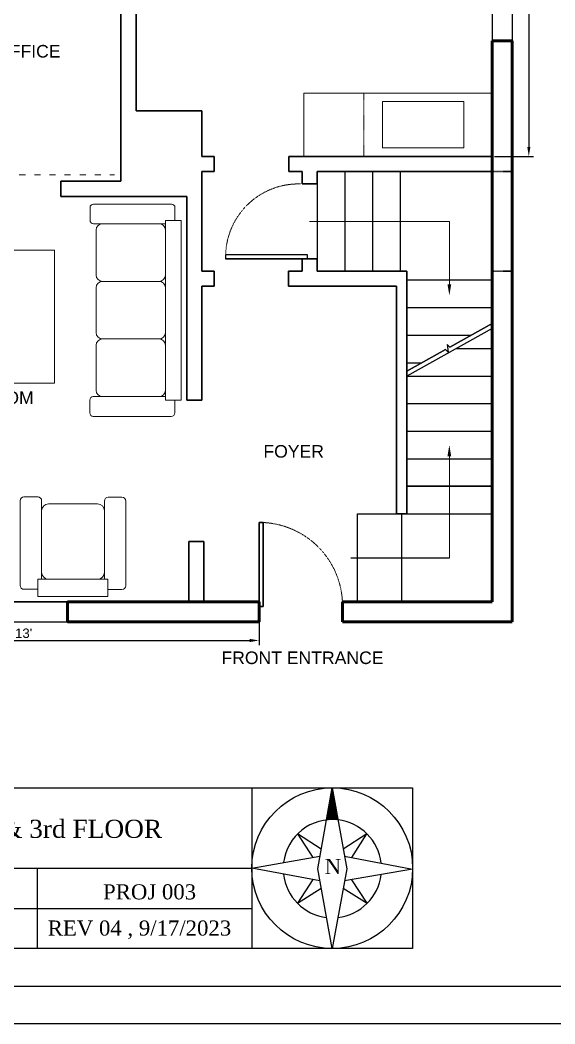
# Model space of a CAD drawing. Header units: millimetres. Extents: x 148 to 2418, y -847 to 707.
# Drawn here: x 364.2 to 576.8, y -847.5 to -448.2 of the extents above; entities that cross this region are included whole.
import ezdxf

# ---------------------------------------------------------------- set-up
doc = ezdxf.new("R2010")
doc.units = ezdxf.units.MM
doc.linetypes.add('ACAD_ISO03W100', pattern=[30, 12, -18])
for name, color, linetype in [('A-DECK-LITE', 250, 'Continuous'), ('A-DETL-FINE', 250, 'Continuous'), ('A-DETL-LITE', 250, 'Continuous'), ('A-DIMS-CRIT', 250, 'Continuous'), ('A-ROOM-NAME', 250, 'Continuous'), ('A-WALL-EXTR-HEVY', 250, 'Continuous'), ('A-WALL-INTR-MEDM', 250, 'Continuous'), ('Title Blocks', 250, 'Continuous')]:
    doc.layers.add(name, color=color, linetype=linetype)
doc.styles.get("Standard").update_dxf_attribs({"font": 'Arial.ttf'})
doc.dimstyles.new('ISO-25', dxfattribs={"dimtxt": 2.5, "dimasz": 2.5, "dimexe": 1.25, "dimexo": 0.625, "dimtad": 1, "dimtxsty": 'Standard', "dimcen": 2.5, "dimadec": 0, "dimazin": 0, "dimtfac": 1, "dimtmove": 0, "dimatfit": 3, "dimfxl": 1, "dimarcsym": 0})

# ---------------------------------------------------------------- blocks, each defined once
blk = doc.blocks.new('*D22')
at = {"layer": 'A-DIMS-CRIT', "color": 0, "lineweight": -2, "transparency": 16777216}
for p, q in [((272.02, -680.52), (272.02, -696.82)), ((459.24, -680.52), (459.24, -696.82)), ((275.77, -694.95), (455.49, -694.95))]:
    blk.add_line(p, q, dxfattribs=at)
at = {"layer": 'A-DIMS-CRIT', "color": 0, "transparency": 16777216}
for points in [[(275.77, -694.32), (275.77, -695.57), (272.02, -694.95)], [(455.49, -694.32), (455.49, -695.57), (459.24, -694.95)]]:
    blk.add_solid(points, dxfattribs=at)
at = {"layer": 'Defpoints', "color": 0, "transparency": 16777216}
for p in [(272.02, -679.58), (459.24, -679.58), (459.24, -694.95)]:
    blk.add_point(p, dxfattribs=at)
at = {"layer": 'A-DIMS-CRIT', "color": 0, "transparency": 16777216, "insert": (365.63, -692.09), "char_height": 3.75, "attachment_point": 5}
blk.add_mtext("13'", dxfattribs=at)
blk = doc.blocks.new('*D29')
at = {"layer": 'A-DIMS-CRIT', "color": 0, "lineweight": -2, "transparency": 16777216}
for p, q in [((552.76, -337.07), (568.33, -337.07)), ((566.45, -340.82), (566.45, -498.64)), ((552.76, -502.39), (568.33, -502.39))]:
    blk.add_line(p, q, dxfattribs=at)
at = {"layer": 'A-DIMS-CRIT', "color": 0, "transparency": 16777216}
for points in [[(565.83, -340.82), (567.08, -340.82), (566.45, -337.07)], [(565.83, -498.64), (567.08, -498.64), (566.45, -502.39)]]:
    blk.add_solid(points, dxfattribs=at)
at = {"layer": 'Defpoints', "color": 0, "transparency": 16777216}
for p in [(551.82, -337.07), (551.82, -502.39), (566.45, -502.39)]:
    blk.add_point(p, dxfattribs=at)
at = {"layer": 'A-DIMS-CRIT', "color": 0, "transparency": 16777216, "insert": (563.6, -419.73), "char_height": 3.75, "attachment_point": 5, "rotation": 90}
blk.add_mtext("13'", dxfattribs=at)

msp = doc.modelspace()

# ---------------------------------------------------------------- hatches: boundary and pattern name
at = {"layer": 'Title Blocks'}
h = msp.add_hatch(dxfattribs=at)
h.set_pattern_fill('ANSI31', color=256, scale=0.1)
h.set_pattern_definition([(45, (3.85317, -884.9334), (-0.2245064, 0.2245064), [])])
h.paths.add_polyline_path([(488.319, -753.569), (486.023, -766.316, -0.0589847), (490.615, -766.311)])

# ---------------------------------------------------------------- linework, layer by layer
at = {"layer": 'A-DECK-LITE', "lineweight": 9}
msp.add_line((479.222, -528.226), (534.859, -528.226), dxfattribs=at)
at = {"layer": 'A-DECK-LITE'}
msp.add_line((383.302, -679.584), (322.742, -679.584), dxfattribs=at)
at = {"layer": 'A-DECK-LITE', "lineweight": 5}
for p, q in [((383.022, -687.584), (459.245, -687.584)), ((383.022, -687.584), (459.245, -687.584)), ((492.394, -687.584), (529.923, -687.584)), ((492.394, -687.584), (529.923, -687.584)), ((529.923, -687.584), (526.423, -687.584))]:
    msp.add_line(p, q, dxfattribs=at)
at = {"layer": 'A-DETL-FINE', "lineweight": 9}
for p, q in [((551.823, -477.516), (551.823, -456.391)), ((476.949, -477.297), (551.823, -477.297)), ((476.949, -502.391), (476.949, -477.297)), ((508.322, -480.532), (540.682, -480.532)), ((508.322, -498.987), (508.322, -480.532)), ((540.682, -480.532), (540.682, -498.987)), ((540.682, -498.987), (508.322, -498.987)), ((392.009, -527.819), (392.01, -522.78)), ((393.412, -521.378), (424.377, -521.378)), ((425.779, -522.78), (425.779, -527.895)), ((422.002, -529.15), (393.412, -529.167)), ((396.972, -529.165), (419.481, -529.165)), ((428.286, -527.905), (422.007, -527.905)), ((422.007, -599.309), (422.007, -527.905)), ((428.286, -599.309), (428.286, -527.905)), ((394.448, -549.568), (394.448, -531.689)), ((422.005, -531.689), (422.005, -549.568)), ((347.048, -539.63), (377.921, -539.63)), ((377.921, -539.63), (377.921, -592.556)), ((394.448, -572.495), (394.448, -554.616)), ((396.972, -552.092), (419.481, -552.092)), ((419.481, -552.092), (396.972, -552.092)), ((422.005, -554.616), (422.005, -572.495)), ((394.448, -595.422), (394.448, -577.543)), ((419.481, -575.019), (396.972, -575.019)), ((396.972, -575.019), (419.481, -575.019)), ((422.005, -577.543), (422.005, -595.422)), ((377.921, -592.556), (347.048, -592.556)), ((422.007, -597.946), (393.324, -597.946)), ((419.481, -597.946), (396.972, -597.946)), ((391.922, -599.275), (391.922, -604.424)), ((422.007, -599.309), (428.286, -599.309)), ((425.691, -604.424), (425.691, -599.309)), ((393.324, -605.826), (424.289, -605.826)), ((371.337, -637.856), (365.736, -637.856)), ((399.186, -637.951), (404.666, -637.952)), ((364.211, -639.382), (364.211, -673.064)), ((372.782, -670.582), (372.782, -639.382)), ((375.527, -640.604), (394.976, -640.604)), ((397.738, -670.577), (397.719, -639.477)), ((406.191, -639.477), (406.191, -673.16)), ((372.782, -667.835), (372.782, -643.35)), ((397.721, -643.35), (397.721, -667.835)), ((371.299, -670.582), (399.092, -670.582)), ((371.299, -670.582), (371.299, -677.412)), ((394.976, -670.58), (375.527, -670.58)), ((399.092, -677.412), (399.092, -670.582)), ((365.736, -674.589), (371.299, -674.589)), ((404.666, -674.685), (399.103, -674.685)), ((371.299, -677.412), (399.092, -677.412))]:
    msp.add_line(p, q, dxfattribs=at)
at = {"layer": 'A-DETL-FINE', "linetype": 'ACAD_ISO03W100', "lineweight": 9, "ltscale": 0.002}
msp.add_line((500.845, -502.391), (500.845, -477.297), dxfattribs=at)
at = {"layer": 'A-DETL-FINE', "linetype": 'ACAD_ISO03W100', "lineweight": 9, "ltscale": 0.2, "transparency": 33554687}
msp.add_line((309.9, -509.759), (401.755, -509.759), dxfattribs=at)
at = {"layer": 'A-DETL-FINE', "lineweight": 9}
for points in [[(534.859, -553.214), (534.859, -528.226)], [(534.859, -621.668), (534.859, -662.064)]]:
    msp.add_lwpolyline(points, dxfattribs=at)
at = {"layer": 'A-DETL-FINE', "linetype": 'ACAD_ISO03W100', "lineweight": 9, "ltscale": 0.002}
for centre, radius, start, end in [((474.883, -542.288), 28.959, 88.36425, 181.62715), ((459.245, -681.13), 33.149, 359.99973, 90)]:
    msp.add_arc(centre, radius, start, end, dxfattribs=at)
at = {"layer": 'A-DETL-FINE', "lineweight": 9}
for centre, radius, start, end in [((393.412, -522.78), 1.402, 90, 180), ((424.377, -522.78), 1.402, 0, 90), ((393.412, -527.765), 1.402, 180, 270), ((396.972, -531.689), 2.524, 90, 180), ((419.481, -531.689), 2.524, 0, 90), ((396.972, -549.568), 2.524, 180, 270), ((419.481, -549.568), 2.524, 270, 0), ((396.972, -554.616), 2.524, 90, 180), ((419.481, -554.616), 2.524, 0, 90), ((396.972, -572.495), 2.524, 180, 270), ((419.481, -572.495), 2.524, 270, 0), ((396.972, -577.543), 2.524, 90, 180), ((419.481, -577.543), 2.524, 0, 90), ((393.324, -599.348), 1.402, 90, 180), ((396.972, -595.422), 2.524, 180, 270), ((419.481, -595.422), 2.524, 270, 0), ((393.324, -604.424), 1.402, 180, 270), ((424.289, -604.424), 1.402, 270, 0), ((365.736, -639.382), 1.525, 90, 180), ((371.257, -639.382), 1.525, 0, 90), ((399.244, -639.477), 1.525, 90, 180), ((404.666, -639.477), 1.525, 0, 90), ((375.527, -643.35), 2.745, 90, 180), ((394.976, -643.35), 2.745, 0, 90), ((375.527, -667.835), 2.745, 180, 270), ((394.976, -667.835), 2.745, 270, 0), ((365.736, -673.064), 1.525, 180, 270), ((404.666, -673.16), 1.525, 270, 0)]:
    msp.add_arc(centre, radius, start, end, dxfattribs=at)
for points in [[(535.609, -553.214), (534.859, -557.714), (534.109, -553.214)], [(534.109, -621.668), (534.859, -617.168), (535.609, -621.668)]]:
    msp.add_solid(points, dxfattribs=at)
at = {"layer": 'A-DETL-LITE', "lineweight": 25}
for p, q in [((551.823, -376.391), (551.823, -456.516)), ((559.824, -376.391), (559.823, -456.516)), ((482.342, -508.364), (482.342, -548.088)), ((493.342, -508.364), (493.342, -548.088)), ((504.342, -508.364), (504.342, -548.088)), ((515.342, -508.364), (515.342, -548.088)), ((478.407, -541.491), (445.935, -541.491)), ((445.935, -541.491), (445.935, -543.11)), ((478.407, -543.11), (478.407, -541.491)), ((478.696, -543.11), (445.935, -543.11)), ((445.935, -543.11), (445.935, -543.11)), ((445.935, -543.11), (478.696, -543.11)), ((478.696, -543.11), (445.935, -543.11)), ((445.935, -543.11), (445.935, -543.11)), ((445.935, -543.11), (478.696, -543.11)), ((445.935, -543.11), (478.407, -543.11)), ((478.696, -543.11), (478.696, -543.11)), ((478.696, -543.11), (478.696, -543.11)), ((517.895, -551.547), (551.823, -551.547)), ((517.895, -562.547), (551.823, -562.547)), ((551.823, -570.896), (517.895, -589.793)), ((535.077, -578.232), (551.823, -568.905)), ((517.895, -573.547), (543.488, -573.547)), ((537.555, -578.843), (551.823, -578.843)), ((517.895, -587.802), (533.274, -579.236)), ((517.895, -584.547), (523.739, -584.547)), ((517.895, -589.793), (551.823, -589.793)), ((517.895, -600.743), (551.823, -600.743)), ((517.895, -611.693), (551.823, -611.693)), ((517.895, -622.643), (551.823, -622.643)), ((517.895, -633.594), (551.823, -633.594)), ((551.823, -633.594), (517.895, -633.594)), ((498.387, -679.584), (498.387, -644.544)), ((498.387, -644.544), (515.895, -644.544)), ((515.895, -644.544), (515.895, -679.584)), ((517.895, -644.544), (551.823, -644.544)), ((323.022, -679.584), (383.022, -679.584)), ((323.022, -687.584), (383.022, -687.584))]:
    msp.add_line(p, q, dxfattribs=at)
at = {"layer": 'A-DETL-LITE', "linetype": 'Continuous', "ltscale": 10}
for p, q in [((551.823, -568.905), (535.077, -578.232)), ((535.077, -578.232), (533.937, -577.244)), ((533.937, -577.244), (534.415, -580.224)), ((533.274, -579.236), (517.895, -587.802)), ((534.415, -580.224), (533.274, -579.236))]:
    msp.add_line(p, q, dxfattribs=at)
at = {"layer": 'A-DETL-LITE'}
msp.add_line((495.63, -662.064), (534.859, -662.064), dxfattribs=at)
at = {"layer": 'A-WALL-EXTR-HEVY', "lineweight": 60}
for p, q in [((551.823, -679.584), (551.823, -456.391)), ((551.823, -456.391), (559.823, -456.391)), ((551.823, -477.391), (551.823, -456.391)), ((551.823, -679.584), (551.823, -456.391)), ((551.823, -456.391), (559.823, -456.391)), ((551.823, -477.391), (551.823, -456.391)), ((559.823, -456.391), (559.823, -687.584)), ((551.823, -645.166), (551.823, -651.761)), ((551.823, -645.166), (551.823, -651.761)), ((551.823, -678.962), (551.823, -671.371)), ((551.823, -678.962), (551.823, -671.371)), ((459.245, -679.584), (383.022, -679.584)), ((383.022, -679.584), (383.022, -687.584)), ((459.245, -679.584), (383.022, -679.584)), ((383.022, -679.584), (383.022, -687.584)), ((459.245, -679.584), (459.245, -687.584)), ((492.394, -679.584), (551.823, -679.584)), ((492.394, -679.584), (551.823, -679.584)), ((492.394, -679.584), (492.394, -687.584)), ((492.394, -681.13), (492.394, -687.584)), ((513, -679.584), (551.824, -679.584)), ((513, -679.584), (551.824, -679.584)), ((383.022, -687.584), (459.245, -687.584)), ((383.022, -687.584), (459.245, -687.584)), ((557.796, -687.584), (492.394, -687.584)), ((559.823, -687.584), (492.394, -687.584))]:
    msp.add_line(p, q, dxfattribs=at)
at = {"layer": 'A-WALL-INTR-MEDM', "lineweight": 35}
for p, q in [((404.32, -443.766), (404.32, -512.309)), ((410.293, -484.266), (410.293, -443.766)), ((410.293, -483.644), (410.293, -479.497)), ((436.418, -484.266), (410.293, -484.266)), ((436.418, -502.391), (436.418, -484.266)), ((441.395, -502.391), (436.418, -502.391)), ((441.395, -508.364), (441.395, -502.391)), ((471.074, -508.364), (471.074, -502.391)), ((471.074, -502.391), (476.949, -502.391)), ((551.824, -502.391), (471.074, -502.391)), ((441.395, -507.741), (441.395, -504.133)), ((436.418, -548.088), (436.418, -508.364)), ((436.418, -508.364), (441.395, -508.364)), ((440.773, -508.364), (440.151, -508.364)), ((476.369, -508.364), (471.074, -508.364)), ((476.369, -508.364), (476.369, -513.341)), ((551.823, -508.364), (482.342, -508.364)), ((482.342, -513.341), (482.342, -508.364)), ((380.445, -518.309), (380.445, -512.309)), ((404.32, -512.309), (380.445, -512.309)), ((476.369, -513.341), (482.342, -513.341)), ((430.445, -518.309), (380.445, -518.309)), ((430.445, -518.309), (430.445, -599.309)), ((476.369, -548.088), (476.369, -543.11)), ((476.369, -543.11), (482.342, -543.11)), ((482.342, -543.11), (482.342, -548.088)), ((436.418, -548.088), (441.395, -548.088)), ((440.773, -548.088), (440.151, -548.088)), ((441.395, -548.088), (441.395, -554.061)), ((441.395, -550.452), (441.395, -549.83)), ((476.369, -548.088), (470.895, -548.088)), ((470.895, -548.088), (470.895, -554.061)), ((482.342, -548.088), (513.895, -548.088)), ((513.895, -548.083), (517.895, -548.083)), ((517.895, -644.544), (517.895, -548.083)), ((441.395, -554.061), (436.418, -554.061)), ((436.418, -554.061), (436.418, -599.309)), ((436.418, -599.309), (436.418, -554.061)), ((440.773, -554.061), (440.151, -554.061)), ((513.895, -554.061), (470.895, -554.061)), ((512.895, -554.061), (513.895, -554.061)), ((513.895, -587.802), (513.895, -554.061)), ((513.895, -644.544), (513.895, -587.802)), ((436.418, -599.309), (430.445, -599.309)), ((513.895, -644.544), (517.895, -644.544)), ((431.272, -679.584), (431.272, -655.584)), ((431.272, -655.584), (437.245, -655.584)), ((437.245, -679.584), (437.245, -655.584)), ((513.895, -679.584), (513.895, -679.584))]:
    msp.add_line(p, q, dxfattribs=at)
at = {"layer": 'A-WALL-INTR-MEDM', "linetype": 'ACAD_ISO03W100', "lineweight": 30, "ltscale": 0.001}
for p, q in [((551.823, -508.364), (559.823, -508.364)), ((551.823, -548.083), (559.823, -548.083))]:
    msp.add_line(p, q, dxfattribs=at)
at = {"layer": 'A-WALL-INTR-MEDM', "lineweight": 30}
for p, q in [((459.245, -647.98), (460.891, -647.98)), ((459.245, -681.371), (459.245, -647.98)), ((460.891, -647.98), (460.891, -681.371)), ((460.891, -681.371), (459.245, -681.371))]:
    msp.add_line(p, q, dxfattribs=at)
at = {"layer": 'A-WALL-INTR-MEDM'}
msp.add_arc((459.245, -682.571), 33.149, 174.83128, 174.83141, dxfattribs=at)
at = {"layer": 'Title Blocks'}
for p, q in [((200.79, -753.569), (456.374, -753.569)), ((456.374, -753.569), (456.374, -817.465)), ((456.374, -753.569), (456.374, -817.465)), ((456.374, -753.569), (520.264, -753.569)), ((482.527, -785.725), (488.319, -753.569)), ((488.319, -753.569), (494.112, -785.725)), ((520.264, -753.569), (520.264, -817.465)), ((483.929, -777.945), (474.558, -771.873)), ((474.558, -771.873), (480.601, -781.282)), ((502.102, -771.851), (492.71, -777.943)), ((496.067, -781.324), (502.102, -771.851)), ((456.374, -785.517), (483.416, -780.79)), ((493.223, -780.79), (520.264, -785.869)), ((200.79, -785.517), (456.371, -785.517)), ((483.416, -790.596), (456.374, -785.517)), ((488.319, -817.465), (482.527, -785.725)), ((494.112, -785.725), (488.319, -817.465)), ((520.264, -785.869), (493.223, -790.596)), ((480.572, -790.062), (474.486, -799.469)), ((502.174, -799.49), (496.095, -790.094)), ((474.486, -799.469), (483.93, -793.412)), ((492.708, -793.414), (502.174, -799.49)), ((520.264, -817.465), (200.79, -817.465)), ((166.802, -832.465), (1489.694, -832.465)), ((1504.734, -847.465), (151.802, -847.465))]:
    msp.add_line(p, q, dxfattribs=at)
for points in [[(371.179, -817.465), (371.179, -785.517)], [(285.985, -801.491), (456.374, -801.491), (456.374, -817.465)]]:
    msp.add_lwpolyline(points, dxfattribs=at)
msp.add_circle((488.319, -785.517), 31.948, dxfattribs=at)
for start, end in [(83.31311, 172.97073), (6.43572, 83.31311), (186.37761, 263.30256), (276.56861, 353.07568)]:
    msp.add_arc((488.341, -785.707), 19.528, start, end, dxfattribs=at)

# ---------------------------------------------------------------- texts
at = {"layer": 'A-ROOM-NAME'}
for s, p in [('BEDROOM / OFFICE', (312.763, -463.066)), ('LIVING ROOM', (323.046, -600.864)), ('FOYER', (460.944, -622.222)), ('FRONT ENTRANCE', (444.267, -704.319))]:
    msp.add_text(s, height=5, dxfattribs=at).set_placement(p)
at = {"layer": 'Title Blocks', "attachment_point": 1}
for s, width, insert, char_height in [('{\\fTimes New Roman|b0|i0|c0|p0;1st, 2nd, & 3rd FLOOR}', 107.12008, (316.83, -766.26), 7.19458), ('{\\fTimes New Roman|b0|i0|c0|p0;N}', 40.10823, (485.313, -781.858), 5.99549), ('{\\fTimes New Roman|b0|i0|c0|p0;PROJ 003}', 40.10823, (397.192, -791.927), 5.99549), ('{\\fTimes New Roman|b0|i0|c0|p0;REV 04 , 9/17/2023}', 107.12008, (375.192, -806.324), 5.99549)]:
    msp.add_mtext_dynamic_manual_height_columns(s, width=width, gutter_width=7.494, heights=[0], dxfattribs=dict(at, insert=insert, char_height=char_height))

# ---------------------------------------------------------------- dimensions: what is measured, and where the dimension line sits
at = {"layer": 'A-DIMS-CRIT'}
dim = msp.add_linear_dim(base=(566.451, -502.391), p1=(551.823, -337.073), p2=(551.823, -502.391), angle=90, text="13'", dimstyle='ISO-25', override={"dimscale": 1.5}, dxfattribs=at)
dim.commit()
dim.dimension.update_dxf_attribs({"geometry": '*D29', "text_midpoint": (566.451, -419.732), "dimtype": 160})
dim = msp.add_aligned_dim(p1=(272.022, -679.584), p2=(459.245, -679.584), distance=-15.364, text="13'", dimstyle='ISO-25', override={"dimscale": 1.5}, dxfattribs=at)
dim.commit()
dim.dimension.update_dxf_attribs({"geometry": '*D22', "text_midpoint": (365.633, -692.095)})

doc.saveas('drawing.dxf')
